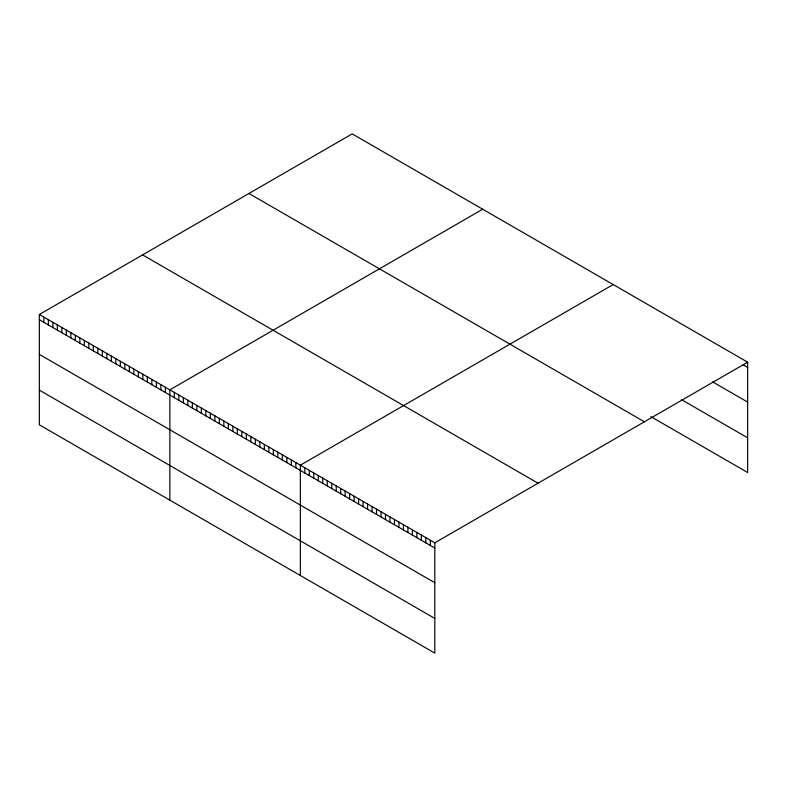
<?xml version="1.0" encoding="UTF-8"?>
<svg xmlns="http://www.w3.org/2000/svg" width="787" height="787" viewBox="0 0 787 787"><rect width="100%" height="100%" fill="white"/><g stroke="black" fill="none" stroke-linecap="round" stroke-linejoin="round"><path stroke-width="1.18" d="M39.35 314.495L434.808 542.814L434.808 653.121L39.35 424.813L39.35 314.495L352.192 133.879L747.65 362.187L747.65 472.505L650.839 416.608M482.697 209.214L169.854 389.84L169.854 500.158M613.201 284.56L300.349 465.186L300.349 575.494M434.808 542.814L747.65 362.187M743.164 364.834L747.65 367.421M712.688 381.911L747.65 402.098M681.316 399.53L747.65 437.828M248.958 193.484L644.415 421.793M142.585 254.89L538.042 483.208M39.35 319.729L434.808 548.037M39.35 354.406L434.808 582.714M39.35 390.136L434.808 618.444M430.322 540.226L430.322 545.45M425.836 537.629L425.836 542.863M421.36 535.042L421.36 540.276M416.874 532.455L416.874 537.688M412.398 529.867L412.398 535.101M407.912 527.28L407.912 532.514M403.426 524.693L403.426 529.926M398.95 522.106L398.95 527.339M394.464 519.518L394.464 524.752M389.988 516.931L389.988 522.165M385.502 514.344L385.502 519.577M381.026 511.757L381.026 516.99M376.54 509.169L376.54 514.403M372.054 506.582L372.054 511.816M367.578 503.995L367.578 509.228M363.092 501.408L363.092 506.641M358.616 498.82L358.616 504.044M354.13 496.233L354.13 501.457M349.644 493.646L349.644 498.869M345.168 491.058L345.168 496.282M340.682 488.471L340.682 493.695M336.206 485.884L336.206 491.108M331.721 483.297L331.721 488.52M327.244 480.709L327.244 485.933M322.759 478.122L322.759 483.346M318.273 475.535L318.273 480.759M313.797 472.948L313.797 478.171M309.311 470.36L309.311 475.584M304.835 467.773L304.835 472.997M295.853 462.589L295.853 467.812M291.347 459.982L291.347 465.215M286.852 457.385L286.852 462.618M282.346 454.788L282.346 460.021M277.85 452.191L277.85 457.424M273.345 449.593L273.345 454.827M268.849 446.996L268.849 452.22M264.353 444.399L264.353 449.623M259.848 441.802L259.848 447.026M255.352 439.205L255.352 444.429M250.846 436.608L250.846 441.832M246.351 434.011L246.351 439.235M241.845 431.404L241.845 436.637M237.349 428.807L237.349 434.04M232.854 426.21L232.854 431.443M228.348 423.613L228.348 428.846M223.852 421.015L223.852 426.239M219.347 418.418L219.347 423.642M214.851 415.821L214.851 421.045M210.345 413.224L210.345 418.448M205.85 410.627L205.85 415.851M201.354 408.03L201.354 413.254M196.848 405.423L196.848 410.657M192.353 402.826L192.353 408.06M187.847 400.229L187.847 405.462M183.351 397.632L183.351 402.865M178.846 395.035L178.846 400.268M174.35 392.438L174.35 397.661M165.349 387.243L165.349 392.467M160.853 384.646L160.853 389.87M156.347 382.049L156.347 387.273M151.852 379.452L151.852 384.676M147.346 376.845L147.346 382.079M142.85 374.248L142.85 379.482M138.345 371.651L138.345 376.884M133.849 369.054L133.849 374.287M129.353 366.457L129.353 371.68M124.848 363.86L124.848 369.083M120.352 361.263L120.352 366.486M115.846 358.665L115.846 363.889M111.351 356.068L111.351 361.292M106.845 353.471L106.845 358.695M102.349 350.864L102.349 356.098M97.854 348.267L97.854 353.501M93.348 345.67L93.348 350.904M88.852 343.073L88.852 348.307M84.347 340.476L84.347 345.709M79.851 337.879L79.851 343.102M75.345 335.282L75.345 340.505M70.85 332.685L70.85 337.908M66.354 330.087L66.354 335.311M61.848 327.49L61.848 332.714M57.353 324.893L57.353 330.117M52.847 322.286L52.847 327.52M48.351 319.689L48.351 324.923M43.846 317.092L43.846 322.326"/></g></svg>
